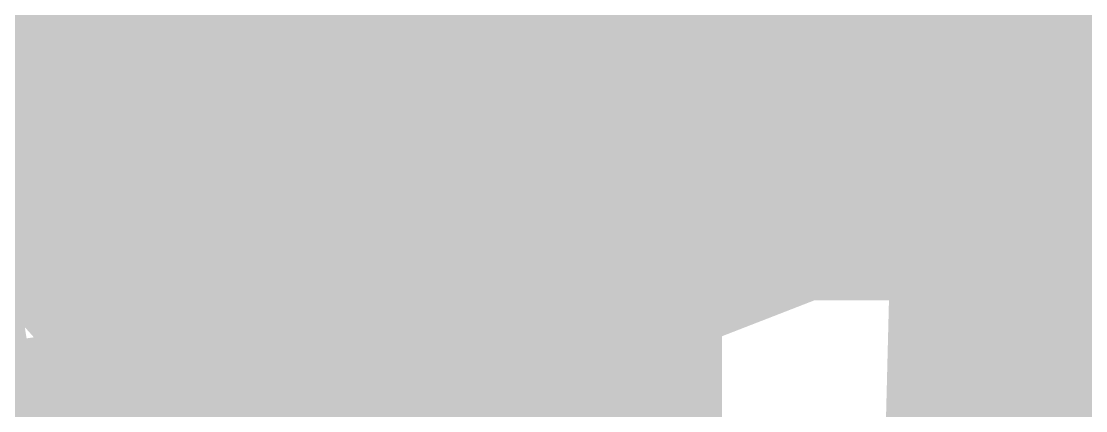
# Model space of a CAD drawing. Extents: x -0.03 to 1.01, y -0.03 to 0.51.
# Drawn here: x 0.07303 to 0.10709, y 0.37064 to 0.38309 of the extents above; entities that cross this region are included whole.
import ezdxf

# ---------------------------------------------------------------- set-up
doc = ezdxf.new("R2010")
doc.units = 0
doc.layers.get('0').update_dxf_attribs({"linetype": 'CONTINUOUS'})
doc.layers.add('외형선(ISO)', color=7, linetype='CONTINUOUS')

msp = doc.modelspace()

# ---------------------------------------------------------------- linework, layer by layer
at = {"color": 7, "const_width": 0.039165373891592026}
for points in [[(0.11108901247650595, 0.4292602098348003), (0.11115518378346678, 0.42902770792443334), (0.11115518378346678, 0.42902770792443334), (0.11115518378346678, 0.42902770792443334), (0.11115518378346678, 0.42902770792443334), (0.11120857199703749, 0.42920967901857576)], [(0.12821459838210103, 0.4184309739989658), (0.12950418692116727, 0.4184309739989658), (0.12705765323562446, 0.4106050138361752), (0.1256796357681651, 0.4106050138361752), (0.12443426169329541, 0.41529174704101024), (0.1241321295212856, 0.41662555004427304), (0.12254777788757565, 0.4106050138361752), (0.1211623913427502, 0.4106050138361752)], [(0.07391186727136301, 0.4184309739989658), (0.07391186727136301, 0.41724455254302484), (0.07391186727136301, 0.41724455254302484), (0.07391186727136301, 0.41724455254302484), (0.07404097651460366, 0.41747088849069786)], [(0.1211623913427502, 0.4106050138361752), (0.11876744119877003, 0.4184309739989658), (0.1201380895888633, 0.4184309739989658), (0.12138346366373298, 0.4139137295735509), (0.12184771553779683, 0.4122335799340817), (0.12184771553779683, 0.4122335799340817), (0.12184771553779683, 0.4122335799340817), (0.12186320563919906, 0.4122971946223646), (0.1218928323379974, 0.41241645336422805), (0.12193659563419193, 0.41259135615967224), (0.1219944955277827, 0.41282190300869714), (0.12206653201876959, 0.41310809391130277), (0.12215270510715268, 0.41344992886748905), (0.12225301479293194, 0.41384740787725605), (0.12225301479293194, 0.41384740787725605), (0.12349838886780162, 0.4184309739989658), (0.1248616681805288, 0.4184309739989658), (0.12603335148173755, 0.4138916223414526), (0.12642391258214047, 0.41239569963613576), (0.12687342630147214, 0.4139063604961848)], [(0.11201736633142902, 0.41766511631556114), (0.1121205334145543, 0.41753194656030246), (0.1121205334145543, 0.41753194656030246), (0.1121205334145543, 0.4214080812548673)], [(0.061377055026696326, 0.3937445660121739), (0.061377055026696326, 0.40157052617496447), (0.06257084556000336, 0.40157052617496447), (0.06257084556000336, 0.4003841047190235), (0.06257084556000336, 0.4003841047190235), (0.06257084556000336, 0.4003841047190235), (0.062699954803244, 0.4006104406666965), (0.06282620664913859, 0.40081361665693294), (0.06294960109768713, 0.4009936326897332), (0.06307013814888966, 0.40115048876509724), (0.06318781780274614, 0.40128418488302486), (0.06330264005925658, 0.40139472104351626), (0.06341460491842099, 0.40148209724657136), (0.06341460491842099, 0.40148209724657136), (0.06341460491842099, 0.40148209724657136), (0.06341460491842099, 0.40148209724657136), (0.0635267201669194, 0.4015524794548843), (0.06364199359143186, 0.40161203363114895), (0.06376042519195835, 0.40166075977536564), (0.06388201496849888, 0.4016986578875341), (0.06400676292105345, 0.40172572796765443), (0.06413466904962206, 0.40174197001572665), (0.06426573335420471, 0.4017473840317507), (0.06426573335420471, 0.4017473840317507), (0.06426573335420471, 0.4017473840317507), (0.06426573335420471, 0.4017473840317507), (0.06445778053372514, 0.4017386614503787), (0.06465073004924955, 0.4017124937062623), (0.064844581900778, 0.4016688807994017), (0.06503933608831047, 0.40160782272979695), (0.06523499261184693, 0.40152931949744797), (0.0654315514713874, 0.4014333711023547), (0.06562901266693189, 0.4013199775445173), (0.06562901266693189, 0.4013199775445173), (0.06517212987023413, 0.4000893416243798), (0.06517212987023413, 0.4000893416243798), (0.06517212987023413, 0.4000893416243798), (0.0650331701256164, 0.4001655890167189), (0.06489421038099863, 0.4002301060410055), (0.06475525063638088, 0.4002828926972402), (0.06461629089176313, 0.4003239489854228), (0.06447733114714538, 0.4003532749055531), (0.06433837140252763, 0.4003708704576314), (0.06419941165790988, 0.40037673564165743), (0.06419941165790988, 0.40037673564165743), (0.06419941165790988, 0.40037673564165743), (0.06419941165790988, 0.40037673564165743), (0.06407699474003235, 0.4003713968203005), (0.06395818716617084, 0.4003553803562292), (0.06384298893632538, 0.4003286862494438), (0.06373140005049599, 0.4002913144999444), (0.06362342050868262, 0.4002432651077308), (0.06351905031088531, 0.40018453807280296), (0.06341828945710404, 0.40011513339516114), (0.06341828945710404, 0.40011513339516114), (0.06341828945710404, 0.40011513339516114), (0.06341828945710404, 0.40011513339516114), (0.06332339378734886, 0.40003625418947725), (0.06323661914162974, 0.39994910357042307), (0.06315796551994676, 0.39985368153799883), (0.06308743292229987, 0.3997499880922046), (0.06302502134868909, 0.39963802323304015), (0.0629707307991144, 0.39951778696050566), (0.06292456127357582, 0.399389279274601), (0.06292456127357582, 0.399389279274601), (0.06292456127357582, 0.399389279274601), (0.06292456127357582, 0.399389279274601), (0.06286590943331509, 0.3991844490016905), (0.06281628095309445, 0.3989742047127558), (0.06277567583291394, 0.39875854640779695), (0.06274409407277355, 0.3985374740868143), (0.06272153567267326, 0.39831098774980744), (0.06270800063261309, 0.39807908739677655), (0.06270348895259303, 0.3978417730277215), (0.06270348895259303, 0.3978417730277215), (0.06270348895259303, 0.3937445660121739), (0.061377055026696326, 0.3937445660121739)], [(0, 0.4527561366558075), (0.3011816143989563, 0.4527561366558075), (0.3011816143989563, 0.38531433790922165), (0, 0.38531433790922165), (0, 0.4527561366558075)], [(0.053786905339620716, 0.3907306133694419), (0.05363952379229886, 0.3919759874443116), (0.05363952379229886, 0.3919759874443116), (0.05363952379229886, 0.3919759874443116), (0.053761489542174405, 0.39194470646283935), (0.05387894361202988, 0.3919182379400549), (0.05399188600186529, 0.39189658187595855), (0.05410031671168067, 0.3918797382705504), (0.05420423574147598, 0.3918677071238303), (0.05430364309125123, 0.3918604884357982), (0.05439853876100642, 0.39185808220645413), (0.05439853876100642, 0.39185808220645413), (0.05439853876100642, 0.39185808220645413), (0.05439853876100642, 0.39185808220645413), (0.054521256457551986, 0.39186108999313424), (0.054636755466065424, 0.3918701133531743), (0.05474503578654678, 0.39188515228657445), (0.05484609741899606, 0.3919062067933348), (0.054939940363413244, 0.3919332768734551), (0.05502656461979833, 0.3919663625269355), (0.05510597018815133, 0.392005463753776), (0.05510597018815133, 0.392005463753776), (0.05510597018815133, 0.392005463753776), (0.05510597018815133, 0.392005463753776), (0.055179811351146274, 0.3920499789966407), (0.05524974239145714, 0.39209930669819315), (0.05531576330908397, 0.39215344685843384), (0.05537787410402677, 0.3922123994773626), (0.055436074776285496, 0.3922761645549794), (0.05549036532586018, 0.3923447420912843), (0.05554074575275081, 0.3924181320862772), (0.05554074575275081, 0.3924181320862772), (0.05554074575275081, 0.3924181320862772), (0.05554074575275081, 0.3924181320862772), (0.05557969659025732, 0.39248701040125017), (0.05562496377979187, 0.39257995100966325), (0.05567654732135452, 0.39269695391151666), (0.05573444721494525, 0.3928380191068105), (0.05579866346056406, 0.3930031465955446), (0.055869196058210946, 0.39319233637771894), (0.055946045007885914, 0.3934055884533336), (0.055946045007885914, 0.3934055884533336), (0.055946045007885914, 0.3934055884533336), (0.055946045007885914, 0.3934055884533336), (0.055957474597270074, 0.39343927566415016), (0.05597070885866222, 0.3934771737763185), (0.055985747792062404, 0.393519282789839), (0.05600259139747063, 0.39356560270471164), (0.05602123967488686, 0.3936161335209363), (0.05604169262431112, 0.39367087523851296), (0.0560639502457434, 0.3937298278574417), (0.0560639502457434, 0.3937298278574417), (0.05309421206720799, 0.40157052617496447), (0.05452381307623, 0.40157052617496447), (0.05615237917413651, 0.3970385435948174), (0.05615237917413651, 0.3970385435948174), (0.05615237917413651, 0.3970385435948174), (0.05624156004919965, 0.3967904011937144), (0.056328033916250735, 0.3965386494485951), (0.056411800775289775, 0.39628328835945986), (0.0564928606263168, 0.39602431792630866), (0.05657121346933179, 0.3957617381491413), (0.056646859304334746, 0.39549554902795797), (0.05671979813132566, 0.39522575056275855), (0.05671979813132566, 0.39522575056275855), (0.05671979813132566, 0.39522575056275855), (0.05671979813132566, 0.39522575056275855), (0.056786871774290516, 0.3954859241105819), (0.05685755476127139, 0.3957442929863971), (0.05693184709226832, 0.3960008571902043), (0.05700974876728132, 0.3962556167220036), (0.05709125978631034, 0.39650857158179476), (0.057176380149355416, 0.39675972176957786), (0.05726510985641653, 0.397009067285353), (0.05726510985641653, 0.397009067285353), (0.0589378904185196, 0.40157052617496447), (0.06026432434441631, 0.40157052617496447), (0.05728721708851481, 0.3936119226195842), (0.05728721708851481, 0.3936119226195842), (0.05728721708851481, 0.3936119226195842), (0.05715472408525915, 0.3932598611886859), (0.05703095366337558, 0.3929405846325998), (0.05691590582286412, 0.39265409295132614), (0.0568095805637248, 0.39240038614486505), (0.05671197788595756, 0.39217946421321614), (0.05662309778956244, 0.39199132715637985), (0.05654294027453943, 0.39183597497435585), (0.05654294027453943, 0.39183597497435585), (0.05654294027453943, 0.39183597497435585), (0.05654294027453943, 0.39183597497435585), (0.05643977319141414, 0.39165573335755466), (0.05633239520693679, 0.3914897787274835), (0.05622080632110736, 0.3913381110841425), (0.056105006533925916, 0.3912007304275319), (0.055984995845392405, 0.3910776367576513), (0.05586077425550684, 0.3909688300745009), (0.05573234176426922, 0.39087431037808074), (0.05573234176426922, 0.39087431037808074), (0.05573234176426922, 0.39087431037808074), (0.05573234176426922, 0.39087431037808074), (0.055598194478339545, 0.39079317533238683), (0.05545682850437775, 0.3907245226014148), (0.05530824384238387, 0.39066835218516505), (0.055152440492357915, 0.3906246640836376), (0.05498941845429986, 0.39059345829683223), (0.054819177728209725, 0.39057473482474897), (0.054641718314087484, 0.3905684936673879), (0.054641718314087484, 0.3905684936673879), (0.054641718314087484, 0.3905684936673879), (0.054641718314087484, 0.3905684936673879), (0.0545304302069261, 0.39057180223273597), (0.05441553275574864, 0.39058172792878004), (0.054297025960555134, 0.3905982707555202), (0.05417490982134561, 0.39062143071295663), (0.05404918433812002, 0.390651207801089), (0.053919849510878394, 0.39068760201991737), (0.053786905339620716, 0.3907306133694419)], [(0.11220896234294742, 0.4106050138361752), (0.11220896234294742, 0.41159247020323164), (0.11220896234294742, 0.41159247020323164), (0.11220896234294742, 0.41159247020323164), (0.11198202483793858, 0.41128357051119185)], [(0.12189011368504257, 0.40267874517722435), (0.12174904848974881, 0.40248820189104406), (0.12161881132650315, 0.40228051422078737), (0.12149940219530567, 0.4020556821664546), (0.12139082109615629, 0.40181370572804553), (0.12139082109615629, 0.40181370572804553), (0.12139082109615629, 0.40181370572804553), (0.12139082109615629, 0.40181370572804553), (0.12129472231172911, 0.4015479677748643), (0.12121276012469806, 0.4012518511762144), (0.12114493453506318, 0.4009253559320963), (0.12109124554282452, 0.4005684820425099), (0.12105169314798202, 0.400181229507455), (0.1210262773505357, 0.39976359832693176), (0.12101499815048555, 0.39931558850094007), (0.12101499815048555, 0.39931558850094007), (0.12101499815048555, 0.39931558850094007), (0.12101499815048555, 0.39931558850094007), (0.12115621373511336, 0.3995163582618327), (0.12130615190111323, 0.39970178831065695), (0.12146481264848522, 0.399871878647413), (0.12163219597722935, 0.40002662927210103), (0.12180830188734557, 0.4001660401847208), (0.12199313037883389, 0.4002901113852724), (0.12218668145169431, 0.4003988428737557), (0.12218668145169431, 0.4003988428737557), (0.12218668145169431, 0.4003988428737557), (0.12218668145169431, 0.4003988428737557), (0.12238594731924687, 0.400492685818173), (0.12258792019481135, 0.40057209138652594), (0.12279260007838794, 0.4006370595788147), (0.12299998696997656, 0.4006875903950394), (0.12321008086957722, 0.4007236838351998), (0.12342288177718991, 0.40074533989929606), (0.1236383896928146, 0.40075255858732817), (0.1236383896928146, 0.40075255858732817), (0.1236383896928146, 0.40075255858732817), (0.1236383896928146, 0.40075255858732817), (0.1240093249851303, 0.400732632000573), (0.12436416861870775, 0.4006728522403072), (0.124702920593547, 0.4005732193065309), (0.12502558090964808, 0.4004337331992442), (0.12533214956701094, 0.4002543939184469), (0.1256226265656356, 0.4000352014641392), (0.12589701190552205, 0.39977615583632087), (0.12589701190552205, 0.39977615583632087), (0.12589701190552205, 0.39977615583632087), (0.12589701190552205, 0.39977615583632087), (0.1261443271652882, 0.3994855284483623), (0.1263535939235518, 0.3991715907136333), (0.12652481218031295, 0.39883434263213396), (0.12665798193557165, 0.3984737842038645), (0.12675310318932784, 0.3980899154288246)], [(0.06952725459359499, 0.3930960872039577), (0.07081684313266123, 0.3929044911924393), (0.07081684313266123, 0.3929044911924393), (0.07081684313266123, 0.3929044911924393), (0.07084586827412362, 0.3927405668183773), (0.07088662378363811, 0.3925898767057074), (0.07093910966120476, 0.39245242085442955), (0.0710033259068236, 0.3923281992645441), (0.07107927252049454, 0.39221721193605064), (0.07116694950221765, 0.39211945886894944), (0.0712663568519929, 0.39203494006324036), (0.0712663568519929, 0.39203494006324036), (0.0712663568519929, 0.39203494006324036), (0.0712663568519929, 0.39203494006324036), (0.07141479112465278, 0.3919371869961392), (0.07157796355204483, 0.3918544728624381), (0.07175587413416905, 0.3917867976621372), (0.07194852287102549, 0.3917341613952366), (0.0721559097626141, 0.3916965640617361), (0.0723780348089349, 0.3916740056616358), (0.07261489800998788, 0.3916664861949357), (0.07261489800998788, 0.3916664861949357), (0.07261489800998788, 0.3916664861949357), (0.07261489800998788, 0.3916664861949357), (0.07286950715245312, 0.3916740056616359), (0.07310697191084209, 0.3916965640617361), (0.07332729228515485, 0.3917341613952365), (0.07353046827539142, 0.3917867976621373), (0.07371649988155177, 0.3918544728624381), (0.07388538710363589, 0.39193718699613916), (0.0740371299416438, 0.39203494006324036), (0.0740371299416438, 0.39203494006324036), (0.0740371299416438, 0.39203494006324036), (0.0740371299416438, 0.39203494006324036), (0.07417368345691754, 0.39214622817040184), (0.07429700271079906, 0.3922695474242833), (0.07440708770328845, 0.39240489782488497), (0.07450393843438569, 0.3925522793722069), (0.07458755490409075, 0.3927116920662489), (0.07465793711240362, 0.39288313590701107), (0.07471508505932434, 0.39306661089449335), (0.07471508505932434, 0.39306661089449335), (0.07471508505932434, 0.39306661089449335), (0.07471508505932434, 0.39306661089449335), (0.0747423055287787, 0.3932006077910891), (0.07476501431821297, 0.39337099890651317), (0.07478321142762719, 0.3935777842407657), (0.07479689685702137, 0.3938209637938469), (0.07480607060639548, 0.39410053756575636), (0.07481073267574954, 0.3944165055564944), (0.07481088306508354, 0.3947688677660608), (0.07481088306508354, 0.3947688677660608), (0.07481088306508354, 0.3947688677660608), (0.07481088306508354, 0.3947688677660608), (0.07455371730394034, 0.39449711423951944), (0.07427910638005285, 0.3942671689478305), (0.07398705029342116, 0.3940790318909941), (0.07367754904404528, 0.3939327030690103), (0.07335060263192515, 0.3938281824818789), (0.07300621105706082, 0.39376547012960017), (0.07264437431945225, 0.3937445660121739), (0.07264437431945225, 0.3937445660121739), (0.07264437431945225, 0.3937445660121739), (0.07264437431945225, 0.3937445660121739), (0.07219816916546865, 0.3937683275269463), (0.0717817410996174, 0.39383961207126306), (0.07139509012189851, 0.3939584196451245), (0.07103821623231203, 0.3941247502485307), (0.0707111194308579, 0.39433860388148134), (0.07041379971753617, 0.3945999805439767), (0.07014625709234679, 0.39490888023601656), (0.07014625709234679, 0.39490888023601656), (0.07014625709234679, 0.39490888023601656), (0.07014625709234679, 0.39490888023601656), (0.06991164973130386, 0.395251015970871), (0.06971313581042132, 0.3956121007618094), (0.06955071532969928, 0.3959921346088322), (0.0694243882891377, 0.39639111751193923), (0.06933415468873656, 0.3968090494711305), (0.06928001452849589, 0.397245930486406), (0.06926196780841565, 0.39770176055776574), (0.06926196780841565, 0.39770176055776574), (0.06926196780841565, 0.39770176055776574), (0.06926196780841565, 0.39770176055776574), (0.06927023922178575, 0.3980182549111728), (0.06929505346189607, 0.3983276809658816), (0.06933641052874658, 0.3986300387218924), (0.06939431042233732, 0.39892532817920523), (0.06946875314266826, 0.39921354933781983), (0.0695597386897394, 0.39949470219773636), (0.06966726706355075, 0.3997687867589548), (0.06966726706355075, 0.3997687867589548), (0.06966726706355075, 0.3997687867589548), (0.06966726706355075, 0.3997687867589548), (0.06979051112276533, 0.40003053939478517), (0.06992864372604606, 0.40027469647853725), (0.07008166487339296, 0.40050125801021097), (0.0702495745648061, 0.40071022398980666), (0.07043237280028539, 0.4009015944173241), (0.07063005957983089, 0.4010753692927632), (0.07084263490344256, 0.4012315486161242), (0.07084263490344256, 0.4012315486161242), (0.07084263490344256, 0.4012315486161242), (0.07084263490344256, 0.4012315486161242), (0.0710681437097784, 0.40136840291006604), (0.07130463093749637, 0.4014842026972473), (0.07155209658659649, 0.4015789479776686), (0.07181054065707876, 0.40165263875132956), (0.07207996314894315, 0.40170527501823017), (0.07236036406218968, 0.4017368567783706), (0.07265174339681835, 0.4017473840317507), (0.07265174339681835, 0.4017473840317507), (0.07265174339681835, 0.4017473840317507), (0.07265174339681835, 0.4017473840317507), (0.07303764242786723, 0.40172452485298255), (0.07340369006682783, 0.4016559473166776), (0.07374988631370018, 0.4015416514228361), (0.0740762311684843, 0.40138163717145814), (0.07438272463118015, 0.4011759045625435), (0.07466936670178775, 0.40092445359609236), (0.07493615738030712, 0.4006272842721046), (0.07493615738030712, 0.4006272842721046), (0.07493615738030712, 0.40157052617496447), (0.07615942422307853, 0.40157052617496447), (0.07615942422307853, 0.39480571315289126), (0.07615942422307853, 0.39480571315289126), (0.07615942422307853, 0.39480571315289126), (0.07615182956171145, 0.39430529264400005), (0.07612904557761015, 0.39384833465263525), (0.07609107227077466, 0.3934348391787969), (0.076037909641205, 0.3930648062224854), (0.07596955768890114, 0.3927382357837002), (0.0758860164138631, 0.3924551278624417), (0.07578728581609084, 0.39221548245870963), (0.07578728581609084, 0.39221548245870963), (0.07578728581609084, 0.39221548245870963), (0.07578728581609084, 0.39221548245870963), (0.07567208758624541, 0.39200411024977005), (0.07553914341498771, 0.39180582191288843), (0.07538845330231782, 0.3916206174480651), (0.07522001724823571, 0.3914484968553), (0.07503383525274135, 0.391289460134593), (0.07482990731583479, 0.39114350728594416), (0.07460823343751599, 0.39101063830935345), (0.07460823343751599, 0.39101063830935345), (0.07460823343751599, 0.39101063830935345), (0.07460823343751599, 0.39101063830935345), (0.07437009192712402, 0.3908933346288321), (0.0741167610939978, 0.39079407766839075), (0.07384824093813741, 0.3907128674280297), (0.07356453145954285, 0.39064970390774895), (0.07326563265821408, 0.39060458710754836), (0.07295154453415112, 0.39057751702742805), (0.07262226708735398, 0.3905684936673879), (0.07262226708735398, 0.3905684936673879), (0.07262226708735398, 0.3905684936673879), (0.07262226708735398, 0.3905684936673879), (0.07223320988029111, 0.3905813519554451), (0.07186610951599245, 0.39061992681961655), (0.07152096599445809, 0.3906842182599023), (0.07119777931568803, 0.3907742262763025), (0.07089654947968224, 0.39088995086881695), (0.07061727648644073, 0.39103139203744575), (0.07035996033596348, 0.3911985497821888), (0.07035996033596348, 0.3911985497821888), (0.07035996033596348, 0.3911985497821888), (0.07035996033596348, 0.3911985497821888), (0.07013181971628261, 0.3913915744923804), (0.0699400733154302, 0.391610616557354), (0.06978472113340622, 0.39185567597711), (0.06966576317021074, 0.39212675275164854), (0.06958319942584369, 0.39242384688096926), (0.06953702990030511, 0.39274695836507234), (0.06952725459359499, 0.3930960872039577)], [(0.07949024719255249, 0.40454763343086597), (0.07949024719255249, 0.40067149873630115), (0.07949024719255249, 0.40067149873630115), (0.07949024719255249, 0.40067149873630115), (0.07976545967377598, 0.40095693769223684), (0.08006052354708768, 0.4011984629626438), (0.08037543881248763, 0.40139607454752224), (0.08071020546997586, 0.4015497724468723), (0.08106482351955233, 0.4016595566606936), (0.08143929296121705, 0.40172542718898646), (0.08183361379497, 0.4017473840317507), (0.08183361379497, 0.4017473840317507), (0.08183361379497, 0.4017473840317507), (0.08183361379497, 0.4017473840317507), (0.0820773949053871, 0.40174039092771974), (0.08231185187709603, 0.4017194116156264), (0.08253698471009686, 0.4016844460954709), (0.0827527934043896, 0.4016354943672533), (0.08295927795997418, 0.4015725564309735), (0.08315643837685067, 0.40149563228663154), (0.08334427465501903, 0.4014047219342274), (0.08334427465501903, 0.4014047219342274), (0.08334427465501903, 0.4014047219342274), (0.08334427465501903, 0.4014047219342274), (0.08352000459180027, 0.4013014796564352), (0.08368084598451526, 0.40118755973592857), (0.0838267988331641, 0.40106296217270804), (0.08395786313774677, 0.4009276869667734), (0.08407403889826323, 0.4007817341181245), (0.08417532611471351, 0.40062510362676157), (0.08426172478709759, 0.40045779549268445), (0.08426172478709759, 0.40045779549268445), (0.08426172478709759, 0.40045779549268445), (0.08426172478709759, 0.40045779549268445), (0.08433503958742354, 0.4002740197265342), (0.0843970751876993, 0.4000679863389516), (0.08444783158792492, 0.39983969532993663), (0.08448730878810044, 0.3995891466994896), (0.0845155067882258, 0.3993163404476101), (0.08453242558830101, 0.3990212765742983), (0.08453806518832607, 0.39870395507955436), (0.08453806518832607, 0.39870395507955436), (0.08453806518832607, 0.3937445660121739), (0.08321163126242936, 0.3937445660121739), (0.08321163126242936, 0.39870395507955436), (0.08321163126242936, 0.39870395507955436), (0.08321163126242936, 0.39870395507955436), (0.08320283348639027, 0.3989771373047689), (0.08317644015827293, 0.39922821229788497), (0.08313245127807736, 0.3994571800589028), (0.0830708668458036, 0.39966404058782246), (0.08299168686145159, 0.3998487938846438), (0.08289491132502139, 0.4000114399493669), (0.08278054023651293, 0.4001519787819916), (0.08278054023651293, 0.4001519787819916), (0.08278054023651293, 0.4001519787819916), (0.08278054023651293, 0.4001519787819916), (0.08265007748926631, 0.4002722150545262), (0.08250502697662146, 0.40037395343897836), (0.08234538869857844, 0.4004571939353484), (0.08217116265513727, 0.4005219365436363), (0.08198234884629788, 0.40056818126384186), (0.08177894727206032, 0.4005959280959652), (0.08156095793242457, 0.4006051770400063), (0.08156095793242457, 0.4006051770400063), (0.08156095793242457, 0.4006051770400063), (0.08156095793242457, 0.4006051770400063), (0.08139395057701548, 0.4005989358826453), (0.08122980061895238, 0.40058021241056196), (0.08106850805823536, 0.40054900662375653), (0.08091007289486438, 0.40050531852222904), (0.08075449512883942, 0.4004491481059793), (0.08060177476016049, 0.4003804953750075), (0.0804519117888276, 0.40029936032931346), (0.0804519117888276, 0.40029936032931346), (0.0804519117888276, 0.40029936032931346), (0.0804519117888276, 0.40029936032931346), (0.0803095682841948, 0.4002075476409054), (0.08017940631561617, 0.4001068619817911), (0.08006142588309169, 0.3999973033519706), (0.07995562698662136, 0.3998788717514442), (0.07986200962620518, 0.3997515671802116), (0.07978057380184315, 0.39961538963827287), (0.07971131951353527, 0.399470339125628), (0.07971131951353527, 0.399470339125628), (0.07971131951353527, 0.399470339125628), (0.07971131951353527, 0.399470339125628), (0.07965266767327454, 0.39931273110359405), (0.07960303919305392, 0.3991388810334878), (0.07956243407287339, 0.3989487889153094), (0.07953085231273302, 0.3987424547490589), (0.07950829391263271, 0.3985198785347361), (0.07949475887257254, 0.39828106027234106), (0.07949024719255249, 0.3980259999618738), (0.07949024719255249, 0.3980259999618738), (0.07949024719255249, 0.3937445660121739), (0.07816381326665578, 0.3937445660121739)], [(0.11635774125511489, 0.3937445660121739), (0.11503130732921818, 0.3937445660121739), (0.11503130732921818, 0.40219689775108236), (0.11503130732921818, 0.40219689775108236), (0.11503130732921818, 0.40219689775108236), (0.11488836226724941, 0.4020663598091688), (0.11473323566922643, 0.40193582186725507), (0.11456592753514933, 0.40180528392534137), (0.11438643786501808, 0.40167474598342784), (0.11419476665883263, 0.40154420804151414), (0.11399091391659308, 0.4014136700996005), (0.11377487963829935, 0.40128313215768685), (0.11377487963829935, 0.40128313215768685), (0.11377487963829935, 0.40128313215768685), (0.11377487963829935, 0.40128313215768685), (0.11355598796265962, 0.4011572562851274), (0.11334356302838192, 0.4010407045512758), (0.11313760483546631, 0.4009334769561324), (0.11293811338391282, 0.40083557349969723), (0.11274508867372138, 0.4007469941819701), (0.11255853070489205, 0.4006677390029511), (0.11237843947742476, 0.4005978079626402), (0.11237843947742476, 0.4005978079626402), (0.11237843947742476, 0.40188002742434037), (0.11237843947742476, 0.40188002742434037), (0.11237843947742476, 0.40188002742434037), (0.11269064773481272, 0.4020340261023584), (0.11299142640281648, 0.4021970481404164), (0.11328077548143611, 0.40236909353851447), (0.11355869497067164, 0.40255016229665286), (0.11382518487052298, 0.4027402544148312)], [(0.08945323979150999, 0.39493098746811484), (0.0896448358030284, 0.3937593041669061), (0.0896448358030284, 0.3937593041669061), (0.0896448358030284, 0.3937593041669061), (0.08948722778099444, 0.39372802318543376), (0.08933443221764849, 0.3937015546626494), (0.08918644911299062, 0.393679898598553), (0.08904327846702084, 0.3936630549931449), (0.08890492027973909, 0.3936510238464247), (0.0887713745511454, 0.3936438051583926), (0.08864264128123978, 0.3936413989290486), (0.08864264128123978, 0.3936413989290486), (0.08864264128123978, 0.3936413989290486), (0.08864264128123978, 0.3936413989290486), (0.08844292424568527, 0.3936460609984027), (0.08825644147152292, 0.39366004720646486), (0.08808319295875272, 0.3936833575532351), (0.0879231787073747, 0.39371599203871355), (0.08777639871738888, 0.3937579506629001), (0.08764285298879519, 0.39380923342579477), (0.08752254152159367, 0.39386984032739747), (0.08752254152159367, 0.39386984032739747), (0.08752254152159367, 0.39386984032739747), (0.08752254152159367, 0.39386984032739747), (0.08741365964377631, 0.39393804189036746), (0.08731440268333505, 0.39401210863736325), (0.0872247706402699, 0.3940920405683852), (0.08714476351458092, 0.3941778376834334), (0.08707438130626802, 0.39426949998250754), (0.08701362401533126, 0.39436702746560776), (0.08696249164177061, 0.39447042013273403), (0.08696249164177061, 0.39447042013273403), (0.08696249164177061, 0.39447042013273403), (0.08696249164177061, 0.39447042013273403), (0.08691948029224608, 0.39459351380261465), (0.08688308607341762, 0.3947501442939776), (0.08685330898528523, 0.3949403116068229), (0.08683014902784894, 0.3951640157411508), (0.08681360620110874, 0.39542125669696104), (0.08680368050506462, 0.3957120344742537), (0.08680037193971657, 0.39603634907302876), (0.08680037193971657, 0.39603634907302876), (0.08680037193971657, 0.4005388553437115), (0.08582765372739232, 0.4005388553437115), (0.08582765372739232, 0.40157052617496447), (0.08680037193971657, 0.40157052617496447), (0.08680037193971657, 0.4035085935222469), (0.08811943678824719, 0.4043044538777849), (0.08811943678824719, 0.40157052617496447), (0.08945323979150999, 0.40157052617496447), (0.08945323979150999, 0.4005388553437115), (0.08811943678824719, 0.4005388553437115), (0.08811943678824719, 0.39596265829936783), (0.08811943678824719, 0.39596265829936783), (0.08811943678824719, 0.39596265829936783), (0.08812086548692023, 0.39580881001068396), (0.08812515158293925, 0.39567150454874017), (0.08813229507630434, 0.39555074191353656), (0.08814229596701549, 0.3954465221050733), (0.08815515425507264, 0.39535884512335023), (0.08817086994047584, 0.39528771096836735), (0.08818944302322507, 0.39523311964012464), (0.08818944302322507, 0.39523311964012464), (0.08818944302322507, 0.39523311964012464), (0.08818944302322507, 0.39523311964012464), (0.08821124947665536, 0.39518815322925815), (0.08823666527410166, 0.3951458938264035), (0.08826569041556401, 0.395106341431561), (0.08829832490104245, 0.39506949604473063), (0.08833456873053688, 0.39503535766591213), (0.0883744219040474, 0.3950039262951058), (0.08841788442157394, 0.3949752019323114), (0.08841788442157394, 0.3949752019323114), (0.08841788442157394, 0.3949752019323114), (0.08841788442157394, 0.3949752019323114), (0.08846593381378758, 0.39494978613486514), (0.08851954761135923, 0.3949282804601028), (0.08857872581428895, 0.39491068490802456), (0.0886434684225768, 0.39489699947863044), (0.08871377543622266, 0.39488722417192035), (0.08878964685522664, 0.3948813589878942), (0.08887108267958865, 0.3948794039265522), (0.08887108267958865, 0.3948794039265522), (0.08887108267958865, 0.3948794039265522), (0.08887108267958865, 0.3948794039265522), (0.0889371035972155, 0.3948804566518903), (0.08900883930953439, 0.3948836148279043), (0.08908628981654536, 0.39488887845459425), (0.08916945511824842, 0.39489624753196045), (0.08925833521464355, 0.3949057220600025), (0.08935293010573073, 0.39491730203872066), (0.08945323979150999, 0.39493098746811484)], [(0.07816381326665578, 0.3937445660121739), (0.07816381326665578, 0.40454763343086597)], [(0.11635774125511489, 0.40459184789506253), (0.11635774125511489, 0.3937445660121739)], [(0.09644859966260812, 0.4027458188201894), (0.09631911444603247, 0.40255452358733884), (0.09621278918689312, 0.4023451816344082), (0.09612962388519009, 0.4021177929613974), (0.09606961854092333, 0.4018723575683063), (0.09603277315409287, 0.401608875455135), (0.09601908772469869, 0.4013273466218834), (0.09601908772469869, 0.4013273466218834), (0.09465580841197152, 0.40146735909183917), (0.09465580841197152, 0.40146735909183917), (0.09465580841197152, 0.40146735909183917), (0.09471160285488624, 0.4018883740323776), (0.09479897905794132, 0.40227976227411744), (0.09491793702113682, 0.4026415238170589), (0.09506847674447272, 0.4029736586612022)], [(0.12663760418081438, 0.40190213465643865), (0.12531853933228376, 0.40179896757331335), (0.12531853933228376, 0.40179896757331335), (0.12531853933228376, 0.40179896757331335), (0.12526500072937913, 0.40201342276360014), (0.12520544655311436, 0.40221043279114255), (0.1251398768034895, 0.40238999765594075), (0.1250682914805046, 0.4025521173579949), (0.12499069058415962, 0.4026967918973047)], [(0.10123519138522039, 0.40291485643160735), (0.10136467660179603, 0.4026095660835836), (0.1014571660422072, 0.4022874321301515), (0.1015126597064539, 0.40194845457131123), (0.10153115759453613, 0.40159263340706275), (0.10153115759453613, 0.40159263340706275), (0.10153115759453613, 0.40159263340706275), (0.10153115759453613, 0.40159263340706275), (0.1015257435785121, 0.40140780491557454), (0.10150950153043986, 0.4012238787600901), (0.1014824314503195, 0.4010408549406098), (0.10144453333815104, 0.4008587334571335), (0.10139580719393443, 0.40067751430966125), (0.10133625301766969, 0.40049719749819296), (0.10126587080935678, 0.4003177830227287), (0.10126587080935678, 0.4003177830227287), (0.10126587080935678, 0.4003177830227287), (0.10126587080935678, 0.4003177830227287), (0.10118293109165476, 0.4001374662112605), (0.1010857043872225, 0.39995444239178013), (0.1009741906960601, 0.3997687115642877), (0.10084839001816753, 0.39958027372878346), (0.10070830235354476, 0.399389128885267), (0.10055392770219182, 0.3991952770337386), (0.10038526606410869, 0.3989987181741981), (0.10038526606410869, 0.3989987181741981), (0.10038526606410869, 0.3989987181741981), (0.10038526606410869, 0.3989987181741981), (0.10019284291125329, 0.39879027855727156), (0.09996718371558343, 0.3985607844335846), (0.09970828847709914, 0.39831023580313735), (0.0994161571958005, 0.39803863266593004), (0.09909078987168739, 0.3977459750219623), (0.09873218650475987, 0.39743226287123434), (0.09834034709501793, 0.3970974962137461), (0.09834034709501793, 0.3970974962137461), (0.09834034709501793, 0.3970974962137461), (0.09834034709501793, 0.3970974962137461), (0.09801670924824588, 0.3968243139885318), (0.09772796172696221, 0.39657744989676763), (0.09747410453116702, 0.3963569039384538), (0.09725513766086027, 0.3961626761135904), (0.09707106111604194, 0.39599476642217724), (0.09692187489671207, 0.39585317486421445), (0.09680757900287063, 0.395737901439702), (0.09680757900287063, 0.395737901439702), (0.09680757900287063, 0.395737901439702), (0.09680757900287063, 0.395737901439702), (0.09671313450111746, 0.39563571188724783), (0.09662350245805232, 0.39553337194545946), (0.09653868287367522, 0.3954308816143371), (0.09645867574798624, 0.39532824089388086), (0.0963834810809853, 0.3952254497840906), (0.09631309887267239, 0.39512250828496626), (0.09624752912304757, 0.39501941639650795), (0.09624752912304757, 0.39501941639650795), (0.10154589574926831, 0.39501941639650795)], [(0.10154589574926831, 0.39501941639650795), (0.10154589574926831, 0.3937445660121739), (0.09440525978152436, 0.3937445660121739), (0.09440525978152436, 0.3937445660121739), (0.09440525978152436, 0.3937445660121739), (0.09440480861352236, 0.3938806683594457), (0.09441187691222043, 0.3940152668133773), (0.0944264646776186, 0.3941483613739689), (0.09444857190971691, 0.3942799520412207), (0.09447819860851528, 0.39441003881513226), (0.09451534477401376, 0.3945386216957039), (0.09456001040621231, 0.3946657006829355), (0.09456001040621231, 0.3946657006829355), (0.09456001040621231, 0.3946657006829355), (0.09456001040621231, 0.3946657006829355), (0.09464460440658841, 0.3948736891318602), (0.09474258305769062, 0.39508077524478075), (0.094853946359519, 0.39528695902169725), (0.09497869431207359, 0.39549224046260995), (0.09511682691535434, 0.39569661956751845), (0.09526834416936124, 0.3959000963364231), (0.09543324607409431, 0.3961026707693236), (0.09543324607409431, 0.3961026707693236), (0.09543324607409431, 0.3961026707693236), (0.09543324607409431, 0.3961026707693236), (0.09561574353090564, 0.39630930571424233), (0.0958200474411472, 0.39652496401920095), (0.09604615780481902, 0.39674964568419974), (0.09629407462192116, 0.39698335070923874), (0.09656379789245356, 0.39722607909431773), (0.09685532761641623, 0.3974778308394369), (0.09716866379380917, 0.3977386059445962), (0.09716866379380917, 0.3977386059445962), (0.09716866379380917, 0.3977386059445962), (0.09716866379380917, 0.3977386059445962), (0.09764855615860925, 0.3981390175463764), (0.09808182782986867, 0.398514915686714), (0.09846847880758754, 0.3988663003656093), (0.09880850909176583, 0.39919317158306256), (0.09910191868240352, 0.39949552933907334), (0.09934870757950062, 0.39977337363364185), (0.09954887578305716, 0.400026704466768), (0.09954887578305716, 0.400026704466768), (0.09954887578305716, 0.400026704466768), (0.09954887578305716, 0.400026704466768), (0.09971310093578725, 0.4002658987024981), (0.09985206068040497, 0.400501333204878), (0.09996575501691041, 0.4007330079739079), (0.10005418394530353, 0.40096092300958786), (0.10011734746558432, 0.40118507831191763), (0.1001552455777528, 0.40140547388089737), (0.10016787828180895, 0.4016221097165271), (0.10016787828180895, 0.4016221097165271), (0.10016787828180895, 0.4016221097165271), (0.10016787828180895, 0.4016221097165271), (0.10015637349775781, 0.401842354896173), (0.10012185914560438, 0.4020525239904405), (0.10006433522534863, 0.40225261699933), (0.09998380173699065, 0.4024426339228415), (0.09988025868053034, 0.40262257476097474), (0.09975370605596774, 0.4027924395137299)], [(0.10932839339453233, 0.40283191671390545), (0.10943171086699163, 0.4026141529582706), (0.10952750887275085, 0.40238465883458374), (0.10961578741180997, 0.40214343434284466), (0.10969654648416899, 0.40189047948305345), (0.1097697860898279, 0.40162579425521017), (0.1097697860898279, 0.40162579425521017), (0.1097697860898279, 0.40162579425521017), (0.1097697860898279, 0.40162579425521017), (0.10983430311411474, 0.4013417839979477), (0.1098888944423574, 0.4010308540498987), (0.10993356007455596, 0.40069300441106337), (0.1099683000107104, 0.4003282350814419), (0.10999311425082071, 0.3999365460610339), (0.1100080027948869, 0.39951793734983965), (0.11001296564290897, 0.399072408947859), (0.11001296564290897, 0.399072408947859), (0.11001296564290897, 0.399072408947859), (0.11001296564290897, 0.399072408947859), (0.11000499500820689, 0.3985441664121774), (0.10998108310410055, 0.3980458513539621), (0.10994122993059005, 0.3975774637732131), (0.10988543548767538, 0.3971390036699307), (0.10981369977535646, 0.3967304710441145), (0.10972602279363336, 0.39635186589576477), (0.10962240454250605, 0.39600318822488134), (0.10962240454250605, 0.39600318822488134), (0.10962240454250605, 0.39600318822488134), (0.10962240454250605, 0.39600318822488134), (0.10950292021664157, 0.3956803023247793), (0.10936764501070682, 0.39537907248877346), (0.10921657892470192, 0.39509949871686395), (0.10904972195862685, 0.39484158100905076), (0.10886707411248153, 0.3946053193653337), (0.10866863538626603, 0.394390713785713), (0.10845440577998033, 0.3941977642701886), (0.10845440577998033, 0.3941977642701886), (0.10845440577998033, 0.3941977642701886), (0.10845440577998033, 0.3941977642701886), (0.10822393412562246, 0.39402865146410354), (0.10797676925519031, 0.3938855560128007), (0.10771291116868398, 0.39376847791628017), (0.10743235986610347, 0.3936774171745421), (0.10713511534744871, 0.3936123737875863), (0.10682117761271977, 0.39357334775541275), (0.1064905466619166, 0.39356033907802157), (0.1064905466619166, 0.39356033907802157), (0.1064905466619166, 0.39356033907802157), (0.1064905466619166, 0.39356033907802157), (0.10605787654799317, 0.39358319825679), (0.10565257729285804, 0.39365177579309474), (0.10527464889651127, 0.3937660716869361), (0.10492409135895288, 0.39392608593831413), (0.1046009046801828, 0.3941318185472288), (0.10430508886020107, 0.39438326951367997), (0.10403664389900769, 0.3946804388376677), (0.10403664389900769, 0.3946804388376677), (0.10403664389900769, 0.3946804388376677), (0.10403664389900769, 0.3946804388376677), (0.10375316000441413, 0.39510032585820104), (0.1035132890166811, 0.3955893919723752), (0.10331703093580862, 0.39614763718019014), (0.1031643857617967, 0.3967750614816461), (0.10305535349464533, 0.3974716648767428), (0.1029899341343545, 0.3982374473654805), (0.10296812768092423, 0.399072408947859)], [(0.10296812768092423, 0.399072408947859), (0.10296812768092423, 0.399072408947859), (0.10296812768092423, 0.399072408947859), (0.10297617351029335, 0.3996045616062249), (0.10300031099840062, 0.400106185229788), (0.10304054014524615, 0.40057727981854896), (0.10309686095082987, 0.4010178453725075), (0.10316927341515175, 0.4014278818916637), (0.10325777753821187, 0.40180738937601745), (0.10336237332001019, 0.40215636782556885), (0.10336237332001019, 0.40215636782556885), (0.10336237332001019, 0.40215636782556885), (0.10336237332001019, 0.40215636782556885), (0.10348283517654573, 0.402479178531004), (0.10361893752381741, 0.4027801827830087)], [(0.1043314069936514, 0.399072408947859), (0.10434411489237458, 0.398348660277975), (0.10438223858854404, 0.3976975496564137), (0.10444577808215982, 0.3971190770831754), (0.10453473337322197, 0.39661324255826), (0.1046491044617304, 0.39618004608166757), (0.10478889134768517, 0.39581948765339803), (0.10495409403108624, 0.3955315672734514), (0.10495409403108624, 0.3955315672734514), (0.10495409403108624, 0.3955315672734514), (0.10495409403108624, 0.3955315672734514), (0.10513794499190358, 0.39529793744307956), (0.10533367671010703, 0.395100250663534), (0.10554128918569664, 0.39493850693481486), (0.10576078241867243, 0.39481270625692244), (0.10599215640903431, 0.39472284862985624), (0.1062354111567824, 0.3946689340536166), (0.1064905466619166, 0.3946509625282033), (0.1064905466619166, 0.3946509625282033), (0.1064905466619166, 0.3946509625282033), (0.1064905466619166, 0.3946509625282033), (0.10674568216705084, 0.39466900924828363), (0.10698893691479888, 0.3947231494085242), (0.10722031090516078, 0.3948133830089253), (0.10743980413813656, 0.394939710049487), (0.10764741661372616, 0.39510213053020904), (0.10784314833192964, 0.3953006444510915), (0.10802699929274695, 0.39553525181213445), (0.10802699929274695, 0.39553525181213445), (0.10802699929274695, 0.39553525181213445), (0.10802699929274695, 0.39553525181213445), (0.10819220197614805, 0.39582399933341816), (0.10833198886210278, 0.3961849337350226), (0.10844635995061122, 0.3966180550169481), (0.10853531524167337, 0.3971233631791945), (0.10859885473528916, 0.3977008582217617), (0.10863697843145864, 0.39835054014464993), (0.1086496863301818, 0.399072408947859), (0.1086496863301818, 0.399072408947859), (0.1086496863301818, 0.399072408947859), (0.1086496863301818, 0.399072408947859), (0.10863697843145867, 0.3997980374844182), (0.10859885473528916, 0.4004505768046524), (0.10853531524167334, 0.4010300269085616), (0.10844635995061125, 0.40153638779614603), (0.10833198886210278, 0.4019696594674055), (0.10819220197614804, 0.40232984192234), (0.10802699929274695, 0.40261693516094965), (0.10802699929274695, 0.40261693516094965), (0.10802699929274695, 0.40261693516094965), (0.10802699929274695, 0.40261693516094965), (0.10784284755326165, 0.4028495874606507)], [(0.10501673118869803, 0.40272010224407495), (0.10483491048388976, 0.40240383347466896), (0.10468106219520582, 0.4020192879476261), (0.10455518632264621, 0.40156646566294635), (0.10445728286621099, 0.40104536662062984), (0.10438735182590009, 0.4004559908206764), (0.10434539320171357, 0.3997983382630862), (0.1043314069936514, 0.399072408947859)], [(0.12668602954636302, 0.396136959537476), (0.12660549605800497, 0.3958728006723017), (0.12650706623890073, 0.39561450699115347), (0.12639074008905027, 0.39536207849403127), (0.12639074008905027, 0.39536207849403127), (0.12639074008905027, 0.39536207849403127), (0.12639074008905027, 0.39536207849403127), (0.12625877344846365, 0.39512092919695935), (0.12611342215715077, 0.3948964731159614), (0.12595468621511177, 0.39468871025103774), (0.1257825656223466, 0.3944976406021884), (0.12559706037885526, 0.3943232641694132), (0.12539817048463775, 0.39416558095271226), (0.1251858959396941, 0.3940245909520854), (0.1251858959396941, 0.3940245909520854), (0.1251858959396941, 0.3940245909520854), (0.1251858959396941, 0.3940245909520854), (0.12496271816803531, 0.393901422087538), (0.12473111859367235, 0.3937972022790746), (0.12449109721660533, 0.3937119315266955), (0.12424265403683421, 0.39364560983040064), (0.12398578905435897, 0.39359823719019005), (0.12372050226917963, 0.3935698136060637), (0.12344679368129619, 0.39356033907802157), (0.12344679368129619, 0.39356033907802157), (0.12344679368129619, 0.39356033907802157), (0.12344679368129619, 0.39356033907802157), (0.12298554959391239, 0.39358522851279903), (0.12254927013597289, 0.3936598968171308), (0.12213795530747767, 0.39378434399101736), (0.12175160510842684, 0.39395857003445867), (0.12139021953882029, 0.3941825749474544), (0.12105379859865806, 0.39445635873000484), (0.12074234228794012, 0.39477992138210993), (0.12074234228794012, 0.39477992138210993), (0.12074234228794012, 0.39477992138210993), (0.12074234228794012, 0.39477992138210993), (0.12046472357737266, 0.3951606319811358), (0.12022981543766167, 0.39560585960444833), (0.12003761786880722, 0.3961156042520477), (0.11988813087080936, 0.396689865923934), (0.11978135444366801, 0.397328644620107), (0.11971728858738322, 0.39803194034056694), (0.11969593330195494, 0.39879975308531357), (0.11969593330195494, 0.39879975308531357), (0.11969593330195494, 0.39879975308531357), (0.11969593330195494, 0.39879975308531357), (0.11971954442739326, 0.3996596792971365), (0.11979037780370815, 0.40044982485798236), (0.1199084334308996, 0.4011701897678514), (0.1200737113089677, 0.4018207740267437), (0.12028621143791236, 0.402401577634659), (0.12054593381773365, 0.4029126005915974)], [(0.12637885933166412, 0.402882071556795), (0.12649172652683255, 0.4025776835447752), (0.12657797480988264, 0.4022510379113231), (0.12663760418081438, 0.40190213465643865)], [(0.06642487302246991, 0.40157052617496447), (0.06775130694836662, 0.40157052617496447), (0.06775130694836662, 0.3937445660121739), (0.06642487302246991, 0.3937445660121739), (0.06642487302246991, 0.40157052617496447)], [(0.07062524712114282, 0.39779755856352494), (0.070637729435865, 0.39737451336697777), (0.07067517638003146, 0.39698545615991465), (0.07073758795364223, 0.3966303869423362), (0.07082496415669734, 0.3963093057142422), (0.07093730498919676, 0.3960222124756325), (0.07107461045114048, 0.3957691072265074), (0.07123688054252852, 0.39554998996686663), (0.07123688054252852, 0.39554998996686663), (0.07123688054252852, 0.39554998996686663), (0.07123688054252852, 0.39554998996686663), (0.0714179493006668, 0.39536230407803236), (0.07161165076286126, 0.3952034929413263), (0.07181798492911183, 0.3950735565567486), (0.0720369517994186, 0.3949724949242994), (0.07226855137378152, 0.39490030804397847), (0.0725127836522006, 0.39485699591578594), (0.07276964863467583, 0.3948425585397217), (0.07276964863467583, 0.3948425585397217), (0.07276964863467583, 0.3948425585397217), (0.07276964863467583, 0.3948425585397217), (0.07302470894514305, 0.39485692072111894), (0.0732677381088901, 0.39490000726531044), (0.07349873612591701, 0.3949718181722963), (0.07371770299622378, 0.3950723534420766), (0.07392463871981038, 0.3952016130746513), (0.07411954329667685, 0.3953595970700202), (0.07430241672682314, 0.3955463054281836), (0.07430241672682314, 0.3955463054281836), (0.07430241672682314, 0.3955463054281836), (0.07430241672682314, 0.3955463054281836), (0.07446664187955324, 0.39576369321048344), (0.07460560162417096, 0.3960137154782615), (0.07471929596067638, 0.396296372231518), (0.0748077248890695, 0.396611663470253), (0.0748708884093503, 0.3969595891944664), (0.07490878652151878, 0.3973401494041582), (0.07492141922557494, 0.3977533440993284), (0.07492141922557494, 0.3977533440993284), (0.07492141922557494, 0.3977533440993284), (0.07492141922557494, 0.3977533440993284), (0.0749084105481838, 0.39814946960508946), (0.07486938451601027, 0.39851672035872204), (0.07480434112905446, 0.3988550963602262), (0.07471328038731631, 0.3991645976096022), (0.07459620229079583, 0.3994452241068497), (0.07445310683949304, 0.3996969758519689), (0.07428399403340791, 0.3999198528449597), (0.07428399403340791, 0.3999198528449597), (0.07428399403340791, 0.3999198528449597), (0.07428399403340791, 0.3999198528449597), (0.07409653372857457, 0.40011340391782013), (0.07389839578102705, 0.40027717790254824), (0.07368958019076542, 0.4004111747991438), (0.07347008695778966, 0.4005153946076072), (0.07323991608209976, 0.4005898373279381), (0.07299906756369573, 0.4006345029601367), (0.07274754140257755, 0.40064939150420287), (0.07274754140257755, 0.40064939150420287), (0.07274754140257755, 0.40064939150420287), (0.07274754140257755, 0.40064939150420287), (0.07250030133747846, 0.40063472854413784), (0.07226388930442745, 0.40059073966394215), (0.07203830530342462, 0.4005174248636162), (0.07182354933446991, 0.40041478414315995), (0.07161962139756335, 0.4002828175025733), (0.07142652149270493, 0.40012152494185627), (0.07124424961989462, 0.3999309064610088), (0.07124424961989462, 0.3999309064610088), (0.07124424961989462, 0.3999309064610088), (0.07124424961989462, 0.3999309064610088), (0.07108002446716456, 0.39971141322803316), (0.07094106472254681, 0.3994634964109309), (0.07082737038604137, 0.3991871560097024), (0.07073894145764825, 0.39888239202434767), (0.07067577793736746, 0.3985492044548664), (0.07063787982519898, 0.39818759330125886), (0.07062524712114282, 0.39779755856352494)], [(0.12122133231673615, 0.397244877761068), (0.12122727269542925, 0.3970502739628696), (0.12124509383150846, 0.3968580763940151), (0.12127479572497381, 0.3966682850545047), (0.12131637837582536, 0.3964808999443384), (0.12136984178406302, 0.396295921063516), (0.12143518594968686, 0.3961133484120377), (0.12151241087269682, 0.39593318198990346), (0.12151241087269682, 0.39593318198990346), (0.12151241087269682, 0.39593318198990346), (0.12151241087269682, 0.39593318198990346), (0.12160031343842095, 0.39576030945046836), (0.12169769053218715, 0.3955996184470873), (0.12180454215399548, 0.3954511089797604), (0.12192086830384596, 0.3953147810484877), (0.12204666898173855, 0.3951906346532691), (0.12218194418767325, 0.39507866979410466), (0.12232669392165008, 0.39497888647099444), (0.12232669392165008, 0.39497888647099444), (0.12232669392165008, 0.39497888647099444), (0.12232669392165008, 0.39497888647099444), (0.12247723364498601, 0.39489188624127447), (0.1226298788189979, 0.3948182706622804), (0.12278462944368583, 0.3947580397340126), (0.12294148551904983, 0.3947111934564711), (0.12310044704508982, 0.39467773182965565), (0.12326151402180585, 0.3946576548535664), (0.1234246864491979, 0.3946509625282033), (0.1234246864491979, 0.3946509625282033), (0.1234246864491979, 0.3946509625282033), (0.1234246864491979, 0.3946509625282033), (0.12365989536757689, 0.3946647983469316), (0.12388547936857972, 0.394706305803116), (0.12410143845220643, 0.3947754848967568), (0.12430777261845705, 0.3948723356278541), (0.12450448186733151, 0.3949968579964076), (0.12469156619882987, 0.39514905200241757), (0.1248690256129521, 0.39532891764588385), (0.1248690256129521, 0.39532891764588385), (0.1248690256129521, 0.39532891764588385), (0.1248690256129521, 0.39532891764588385), (0.12502934064299814, 0.39553254480412253), (0.12516499182226784, 0.3957560233544492), (0.12527597915076125, 0.39599935329686425), (0.1253623026284783, 0.3962625346313676), (0.12542396225541907, 0.3965455673579592), (0.12546095803158358, 0.39684845147663894), (0.1254732899569717, 0.39717118698740705), (0.1254732899569717, 0.39717118698740705), (0.1254732899569717, 0.39717118698740705), (0.1254732899569717, 0.39717118698740705), (0.1254611084209176, 0.39748151537812004), (0.1254245638127551, 0.39777244354474667), (0.12536365613248432, 0.398043971487287), (0.12527838538010527, 0.3982960992057412), (0.12516875155561788, 0.39852882670010914), (0.1250347546590222, 0.3987421539703908), (0.1248763946903182, 0.3989360810165863), (0.1248763946903182, 0.3989360810165863), (0.1248763946903182, 0.3989360810165863), (0.1248763946903182, 0.3989360810165863), (0.124699536833532, 0.39910714888401355), (0.12451004627268958, 0.39925189861799026), (0.12430792300779102, 0.39937033021851676), (0.12409316703883633, 0.39946244368559297), (0.12386577836582546, 0.39952823901921874), (0.12362575698875844, 0.3995677162193943), (0.12337310290763526, 0.3995808752861194), (0.12337310290763526, 0.3995808752861194), (0.12337310290763526, 0.3995808752861194), (0.12337310290763526, 0.3995808752861194), (0.12312180233051812, 0.39956771621939435), (0.12288163056411708, 0.3995282390192188), (0.12265258760843217, 0.3994624436855929), (0.12243467346346343, 0.3993703302185168), (0.12222788812921082, 0.39925189861799026), (0.12203223160567438, 0.39910714888401344), (0.12184770389285404, 0.3989360810165863), (0.12184770389285404, 0.3989360810165863), (0.12184770389285404, 0.3989360810165863), (0.12184770389285404, 0.3989360810165863), (0.121681523678782, 0.398743657863731), (0.12154090965149017, 0.39853484227346925), (0.12142586181097872, 0.3983096342458013), (0.12133638015724761, 0.3980680337807274), (0.12127246469029682, 0.397810040878247), (0.12123411541012631, 0.3975356555383607), (0.12122133231673615, 0.397244877761068)], [(0.13491232611626663, 0.39512250828496626), (0.13484675636664178, 0.39501941639650795), (0.13484675636664178, 0.39501941639650795), (0.14014512299286253, 0.39501941639650795)]]:
    msp.add_lwpolyline(points, dxfattribs=at)
at = {"layer": '외형선(ISO)', "color": 7, "const_width": 0.05541900545358658}
msp.add_lwpolyline([(0.12977010681754564, 0.34112944987396077), (0.1282414396756053, 0.3433957924704032), (0.12655840314158695, 0.3455499816544716), (0.12472919809675886, 0.3475815194576626), (0.12276273742605781, 0.34948050786232443), (0.1206685993291785, 0.3512377001588902), (0.11845698530089521, 0.35284452895922414), (0.11613867344220807, 0.3542931715612099), (0.11372495659765036, 0.3555765686236896), (0.1112275933322735, 0.3566884661869949), (0.1086587530721772, 0.3576234483545022), (0.10603094840587346, 0.35837695830298344), (0.10335698255948955, 0.3589453262956681), (0.10064988315684786, 0.3593257860232484), (0.09792283860645057, 0.35951647927299746), (0.09518913507116622, 0.35951647927299746), (0.09246209052076892, 0.3593257860232484), (0.08975499111812724, 0.3589453262956681), (0.08708102527168649, 0.35837695830298344), (0.08445322060543958, 0.3576234483545022), (0.08188438034528644, 0.3566884661869949), (0.07938701707996643, 0.3555765686236896), (0.07697330023540871, 0.3542931715612099), (0.07465498837672158, 0.35284452895922414), (0.07244337434843828, 0.3512377001588902), (0.07034923625155898, 0.34948050786232443), (0.06838277558085792, 0.3475815194576626), (0.06655357053602984, 0.3455499816544716), (0.06487053400201148, 0.3433957924704032), (0.0633418668600143, 0.34112944987396077)], dxfattribs=at)

doc.saveas('drawing.dxf')
